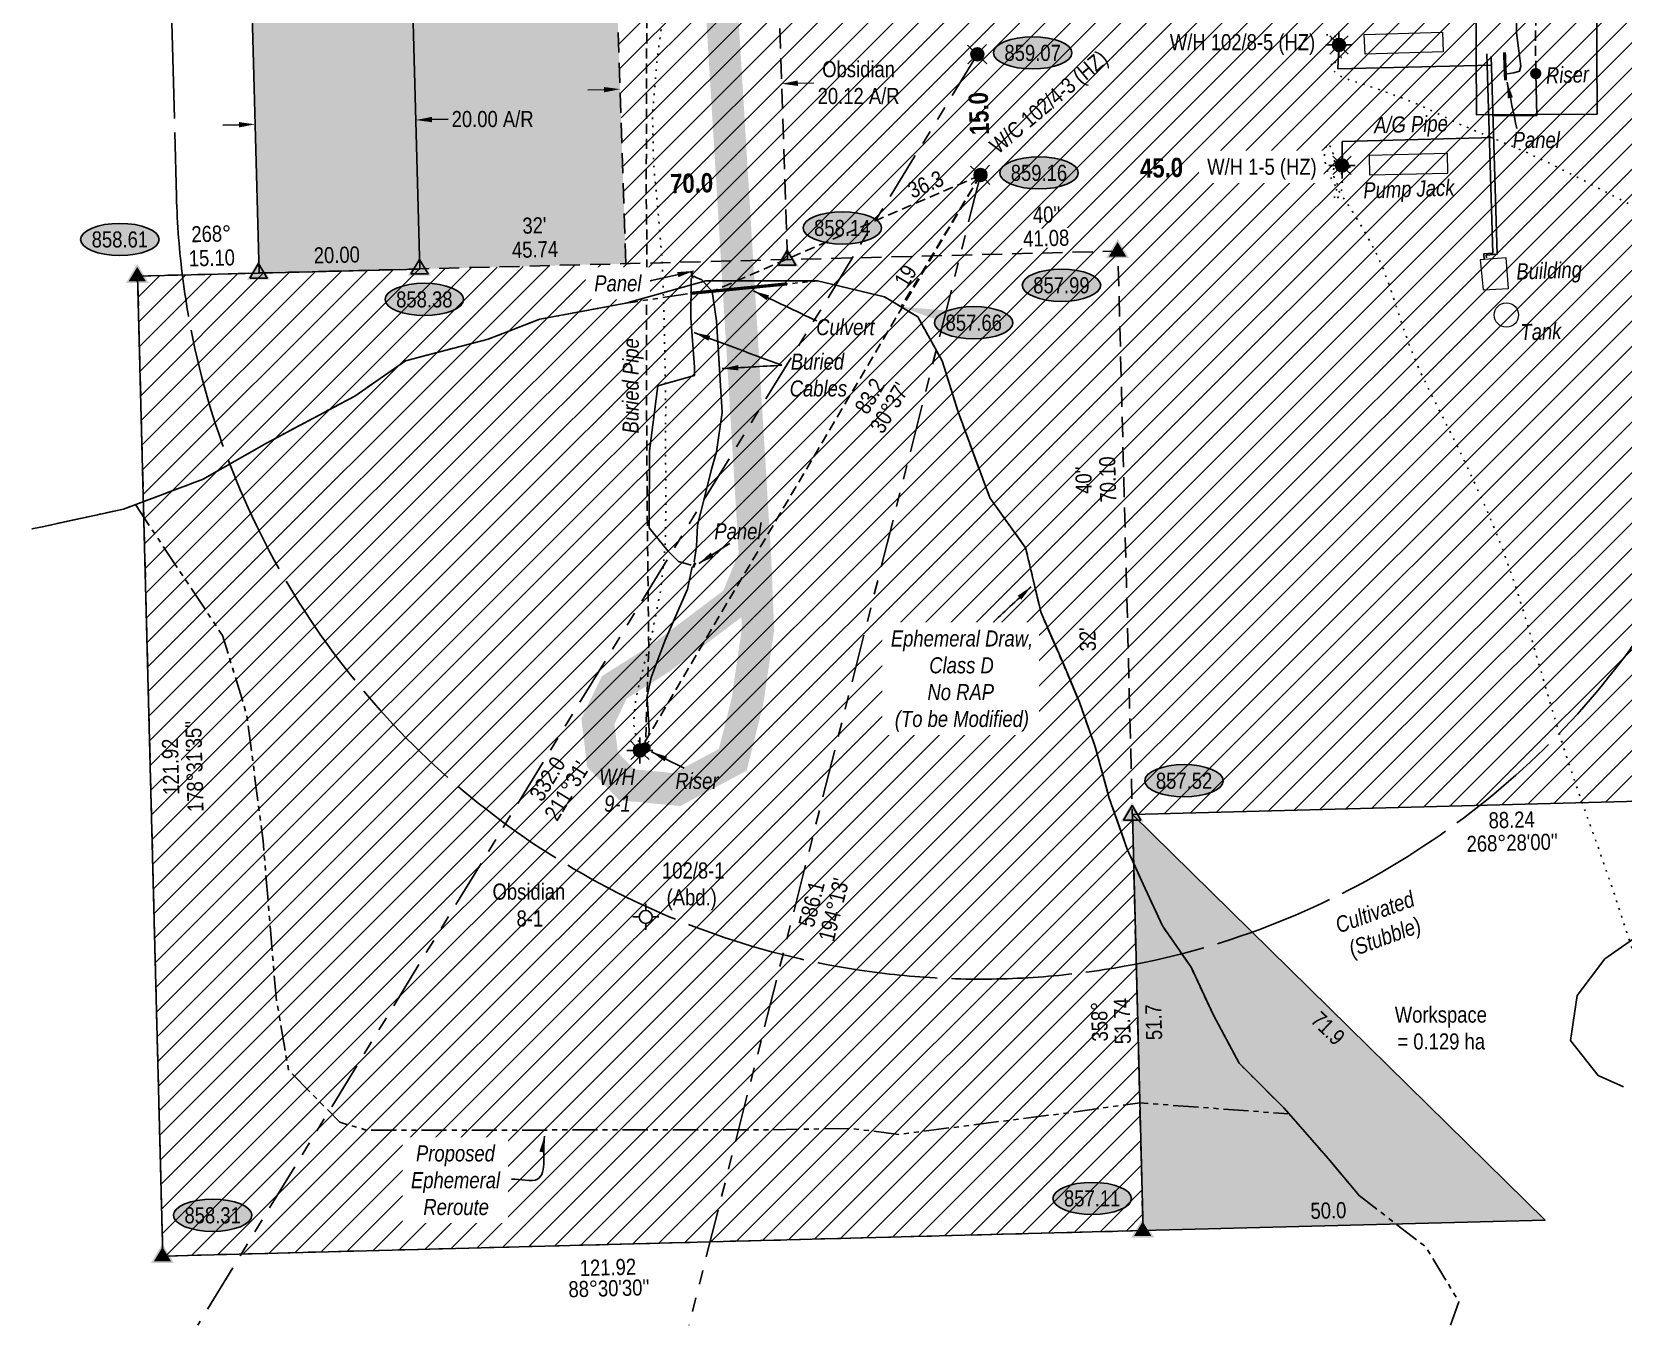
# Model space of a CAD drawing. Extents: x 626550 to 632078, y 5902939 to 5909485.
# Drawn here: x 628387 to 629376, y 5903193 to 5903997 of the extents above; entities that cross this region are included whole.
import ezdxf
from ezdxf.enums import TextEntityAlignment as Align

# ---------------------------------------------------------------- set-up
doc = ezdxf.new("R2010")
doc.units = 0
doc.header["$LTSCALE"] = 5
doc.header["$PDSIZE"] = 0.05
for name, pattern in [('foc-ACCESSROAD', [3.75, 2.5, -1.25]), ('foc-BUFFER', [16.75, 15, -1.75]), ('foc-DOT', [1, 0.2, -0.8]), ('foc-DRILLPATH', [14.75, 6, -1.75, 1.75, -1.75, 1.75, -1.75]), ('foc-TIELINE', [1.875, 1.25, -0.625]), ('foc-TOPO-ephemeral', [6.25, 3.125, -0.625, 0.625, -0.625, 0.625, -0.625]), ('UG_PIPE', [1.875, 1.25, -0.625])]:
    doc.linetypes.add(name, pattern=pattern)
doc.layers.get('Defpoints').update_dxf_attribs({"color": 9})
for name, color, linetype in [('ABADATA-DRILL', 8, 'foc-DOT'), ('AS-CABLE', 224, 'foc-CABLE'), ('AS-PIPE-UG', 44, 'UG_PIPE'), ('AS-ROADS', 254, 'Continuous'), ('AS-SYMBOL', 7, 'Continuous'), ('AS-TELEPHONE-T', 224, 'Continuous'), ('AUX-BUFFER', 7, 'foc-BUFFER'), ('C-AR', 13, 'foc-ACCESSROAD'), ('C-RW', 13, 'Continuous'), ('C-WS', 13, 'foc-ACCESSROAD'), ('C-WS-S', 13, 'Continuous'), ('F-WS-S', 190, 'Continuous'), ('L-BD', 7, 'Continuous'), ('L-MON', 1, 'Continuous'), ('L-TIE', 7, 'foc-TIELINE'), ('P-ELEVATION', 7, 'Continuous'), ('P-PDRILLPATH', 12, 'foc-DRILLPATH'), ('P-PROPOSED', 10, 'Continuous'), ('P-PROPOSED-EXISTING-H', 59, 'Continuous'), ('P-PROPOSED-H', 21, 'Continuous'), ('P-TEMP-H', 41, 'Continuous'), ('P-TEMP_WORKSPACE', 46, 'Continuous'), ('P-TXT', 4, 'Continuous'), ('T-DRAW', 143, 'foc-TOPO-ephemeral'), ('T-TIE', 201, 'foc-TIELINE'), ('WETLAND', 143, 'Continuous'), ('WETLAND-T', 146, 'Continuous')]:
    doc.layers.add(name, color=color, linetype=linetype)
for name, color, linetype, lineweight in [('AS-GENERAL', 48, 'Continuous', 18), ('C-AR-T', 13, 'Continuous', 9), ('C-WS-T', 13, 'Continuous', 9), ('F-WS-T', 190, 'Continuous', 9), ('P-TEMP-T', 46, 'Continuous', 18), ('T-TEXT', 48, 'Continuous', 18), ('T-TIE-T', 201, 'Continuous', 18)]:
    doc.layers.add(name, color=color, linetype=linetype, lineweight=lineweight)
doc.layers.add('AS-PIPE-AG', color=7, linetype='Continuous', true_color=0x7d00fa)
doc.layers.add('AS-PIPE-AG-T', color=7, linetype='Continuous', true_color=0x7d00fa)
doc.styles.add('80', font='ARIALN.TTF', dxfattribs={"height": 10})
doc.styles.add('80CG', font='ARIALN.TTF', dxfattribs={"height": 10})
doc.styles.add('80L', font='ARIALN.TTF', dxfattribs={"height": 10})
doc.styles.add('80LS', font='ARIALNI.TTF', dxfattribs={"height": 10})
doc.styles.add('BOLD', font='ARIALNB.TTF')
doc.styles.add('foc-LtypeFont', font='ARIALN.TTF', dxfattribs={"height": 7.35})
doc.linetypes.add('foc-CABLE', pattern='A,2,-1,["C",foc-LtypeFont,S=0.2,R=0,X=-0.625,Y=-0.75],-1.24,8', length=12.24)
doc.linetypes.add('foc-TOPO-flowdirection-NOLINE', pattern='A,0,[">",foc-LtypeFont,S=0.3,R=0,X=0,Y=-0.945],-20,[">",foc-LtypeFont,S=0.3,R=0,X=0,Y=-0.945],0', length=20)
doc.dimstyles.new('Compass 5 000', dxfattribs={"dimscale": 5, "dimtxt": 9, "dimasz": 2, "dimexe": 0.2, "dimexo": 0.0625, "dimgap": 0.5, "dimtad": 0, "dimtih": 1, "dimtoh": 1, "dimzin": 0, "dimdsep": 46, "dimtxsty": '80CG', "dimcen": 0.1, "dimse1": 1, "dimse2": 1, "dimclrd": 256, "dimclrt": 256, "dimaunit": 1, "dimadec": 4, "dimazin": 0, "dimtfac": 0.06, "dimtofl": 0, "dimtmove": 0, "dimatfit": 1, "dimfxl": 0.2, "dimtolj": 1, "dimtzin": 0, "dimlwd": -1, "dimarcsym": 0})

# ---------------------------------------------------------------- blocks, each defined once
blk = doc.blocks.new('*D550')
at = {"layer": 'C-AR-T', "transparency": 16777216}
for p, q in [((628863.07, 5903964.88), (628873.06, 5903965.21)), ((628742.57, 5903960.88), (628732.57, 5903960.55))]:
    blk.add_line(p, q, dxfattribs=at)
for points in [[(628742.51, 5903962.54), (628742.62, 5903959.21), (628752.56, 5903961.21)], [(628863.01, 5903966.54), (628863.12, 5903963.21), (628853.07, 5903964.54)]]:
    blk.add_solid(points, dxfattribs=at)
at = {"layer": 'Defpoints', "color": 0, "transparency": 16777216}
for p in [(628842.28, 5904289.8), (628741.77, 5904286.46), (628752.56, 5903961.21)]:
    blk.add_point(p, dxfattribs=at)
at = {"layer": 'C-AR-T', "transparency": 16777216, "insert": (628900.8, 5903965.21), "char_height": 10, "attachment_point": 5, "style": '80CG'}
blk.add_mtext('\\A1;Obsidian\\P20.12 A/R', dxfattribs=at)
blk = doc.blocks.new('*D552')
at = {"layer": 'Defpoints', "color": 0, "transparency": 16777216}
for p in [(628517.6, 5904241.57), (628617.53, 5904244.25), (628525.71, 5903939.34)]:
    blk.add_point(p, dxfattribs=at)
at = {"layer": 'P-TXT', "transparency": 16777216}
for p, q in [((628635.64, 5903942.29), (628645.64, 5903942.56)), ((628515.72, 5903939.07), (628505.72, 5903938.8))]:
    blk.add_line(p, q, dxfattribs=at)
for points in [[(628635.6, 5903943.96), (628635.69, 5903940.62), (628625.64, 5903942.02)], [(628515.67, 5903940.74), (628515.76, 5903937.4), (628525.71, 5903939.34)]]:
    blk.add_solid(points, dxfattribs=at)
at = {"layer": 'P-TXT', "transparency": 16777216, "insert": (628673.37, 5903942.56), "char_height": 10, "attachment_point": 5, "style": '80CG'}
blk.add_mtext('\\A1;20.00 A/R', dxfattribs=at)
blk = doc.blocks.new('RISER')
h = blk.add_hatch(color=255)
h.dxf.hatch_style = 1
edge = h.paths.add_edge_path()
edge.add_arc((0, 0), 0.7, 0, 360)
blk.add_hatch(color=48).paths.add_polyline_path([(0.58, -0.15), (-0.58, -0.15, 0.774597)])
at = {"color": 48}
blk.add_line((-0.58, -0.15), (0.58, -0.15), dxfattribs=at)
blk.add_circle((0, 0), 0.6, dxfattribs=at)
blk = doc.blocks.new('we')
at = {"layer": 'P-ELEVATION'}
h = blk.add_hatch(color=111, dxfattribs=at)
h.dxf.hatch_style = 1
edge = h.paths.add_edge_path()
edge.add_ellipse((0, 0), major_axis=(-24.38, 0), ratio=0.410256, start_angle=0, end_angle=360)
at = {"layer": 'P-ELEVATION', "color": 7, "flags": 128}
blk.add_lwpolyline([(0, 0, 12.5, 0, 0), (-12.42, -6.43, 0, 0, 0)], format="xyseb", dxfattribs=at)
at = {"layer": 'P-ELEVATION', "color": 7}
blk.add_ellipse((0, 0), major_axis=(-24.38, 0), ratio=0.410256, dxfattribs=at)
at = {"layer": 'P-ELEVATION', "style": '80'}
blk.add_attdef('ELEVATION', text='', height=10, dxfattribs=at).set_placement((0, 0), align=Align.MIDDLE_CENTER)
blk = doc.blocks.new('*U547')
at = {"layer": 'P-ELEVATION'}
h = blk.add_hatch(color=111, dxfattribs=at)
h.dxf.hatch_style = 1
edge = h.paths.add_edge_path()
edge.add_ellipse((0, 0), major_axis=(-24.38, 0), ratio=0.410256, start_angle=0, end_angle=360)
at = {"layer": 'P-ELEVATION', "color": 7, "flags": 128}
blk.add_lwpolyline([(0, 0, 12.5, 0, 0), (-45.16, 9.88, 0, 0, 0)], format="xyseb", dxfattribs=at)
at = {"layer": 'P-ELEVATION', "color": 7}
blk.add_ellipse((0, 0), major_axis=(-24.38, 0), ratio=0.410256, dxfattribs=at)
at = {"layer": 'P-ELEVATION', "style": '80'}
blk.add_attdef('ELEVATION', text='', height=10, dxfattribs=at).set_placement((0, 0), align=Align.MIDDLE_CENTER)
blk = doc.blocks.new('GABD')
for p, q in [((-0.81, 0), (-1.62, 0)), ((0, 0.81), (0, 1.62)), ((1.62, 0), (0.81, 0)), ((0, -0.81), (0, -1.62))]:
    blk.add_line(p, q)
blk.add_circle((0, 0), 0.8)
blk = doc.blocks.new('GAS')
h = blk.add_hatch(color=255)
h.dxf.hatch_style = 1
edge = h.paths.add_edge_path()
edge.add_arc((0, 0), 0.9, 0, 360)
for p, q in [((-0.81, 0), (-1.62, 0)), ((-0.57, 0.57), (-1.14, 1.14)), ((0, 0.81), (0, 1.62)), ((0.57, 0.57), (1.14, 1.14)), ((1.62, 0), (0.81, 0)), ((-0.57, -0.57), (-1.14, -1.14)), ((0, -0.81), (0, -1.62)), ((1.14, -1.14), (0.57, -0.57))]:
    blk.add_line(p, q)
blk.add_circle((0, 0), 0.8)
blk = doc.blocks.new('STRIA')
blk.add_hatch(color=255).paths.add_polyline_path([(-0.04, 1.52), (-1.47, -0.87), (1.39, -0.87)])
blk = doc.blocks.new('STRIAA')
blk.add_blockref('STRIA', (0, 0))
blk = doc.blocks.new('STRIB')
at = {"color": 1}
blk.add_solid([(-1.12, -0.67), (-0.04, 1.13), (1.04, -0.67)], dxfattribs=at)
blk = doc.blocks.new('STRIBB')
blk.add_blockref('STRIB', (0, 0))
blk = doc.blocks.new('STRICC')
for name in ['STRIAA', 'STRIBB']:
    blk.add_blockref(name, (0, 0))
blk = doc.blocks.new('fdspike')
blk.add_blockref('STRICC', (0, 0))
blk = doc.blocks.new('TRIA')
blk.add_hatch(color=255).paths.add_polyline_path([(-0.04, 1.52), (-1.47, -0.87), (1.39, -0.87)])
blk = doc.blocks.new('TRIAA')
blk.add_blockref('TRIA', (0, 0))
blk = doc.blocks.new('TRIB')
at = {"color": 1}
blk.add_lwpolyline([(-1.12, -0.67), (-0.04, 1.13), (1.04, -0.67)], close=True, dxfattribs=at)
blk = doc.blocks.new('TRIBB')
blk.add_blockref('TRIB', (0, 0))
blk = doc.blocks.new('TRICC')
for name in ['TRIAA', 'TRIBB']:
    blk.add_blockref(name, (0, 0))
blk = doc.blocks.new('plspike')
blk.add_blockref('TRICC', (0, 0))
blk = doc.blocks.new('WC')
at = {"layer": 'L-MON'}
h = blk.add_hatch(color=255, dxfattribs=at)
h.dxf.hatch_style = 1
edge = h.paths.add_edge_path()
edge.add_arc((0, 0), 0.9, 0, 360)
at = {"layer": 'L-MON', "color": 240, "flags": 128}
for points in [[(-0.62, 0.5), (-1.23, 1.12)], [(0.52, 0.61), (1.13, 1.21)], [(-1.18, -1.18), (-0.56, -0.57)], [(1.16, -1.18), (0.56, -0.57)]]:
    blk.add_lwpolyline(points, dxfattribs=at)
at = {"layer": 'L-MON', "color": 240}
for radius in [0.8, 0.373]:
    blk.add_circle((0, 0), radius, dxfattribs=at)

msp = doc.modelspace()

# ---------------------------------------------------------------- hatches: boundary and pattern name
at = {"layer": 'P-PROPOSED-EXISTING-H'}
h = msp.add_hatch(dxfattribs=at)
h.set_pattern_fill('ANSI31', color=256, scale=3.5, style=0)
h.set_pattern_definition([(45, (293.086, -1858.559), (-7.857724106, 7.857724106), [])])
h.paths.add_polyline_path([(628756.16, 5903852.73), (628736.3, 5904451.314), (629486.41, 5904471.376), (629511.9, 5903522.031), (629070.98, 5903510.231), (629077.575, 5903251.701), (628468.415, 5903235.836), (628452.745, 5903845.021), (628628.133, 5903849.363)])
at = {"layer": 'P-PROPOSED-H'}
h = msp.add_hatch(color=256, dxfattribs=at)
h.dxf.hatch_style = 1
h.paths.add_polyline_path([(628628.133, 5903849.363), (628612.06, 5904447.955), (628512.128, 5904445.278), (628528.197, 5903846.797)])
h = msp.add_hatch(color=256, dxfattribs=at)
h.dxf.hatch_style = 1
h.paths.add_polyline_path([(628756.16, 5903852.73), (628736.3, 5904451.314), (628612.06, 5904447.955), (628628.133, 5903849.363)])
at = {"layer": 'P-TEMP-H'}
h = msp.add_hatch(color=256, dxfattribs=at)
h.dxf.hatch_style = 1
h.paths.add_polyline_path([(629070.98, 5903510.231), (629077.575, 5903251.701), (629327.411, 5903258.208)])

# ---------------------------------------------------------------- linework, layer by layer
at = {"layer": 'ABADATA-DRILL', "flags": 128}
for points in [[(628764.517, 5903555.65), (628764.517, 5903555.65), (628764.264, 5903555.743), (628762.48, 5903558.795), (628760.949, 5903567.106), (628762.288, 5903582.048), (628767.041, 5903601.937), (628773.094, 5903625.463), (628777.946, 5903650.857), (628780.658, 5903677.641), (628781.116, 5903706.365), (628780.807, 5903735.718), (628780.938, 5903765.383), (628780.415, 5903795.23), (628779.735, 5903825.322), (628778.717, 5903854.956), (628776.323, 5903883.7), (628773.355, 5903915.131), (628772.704, 5903945.974), (628775.372, 5903978.01), (628779.846, 5904011.647), (628785.074, 5904046.954), (628788.188, 5904080.903), (628788.246, 5904120.52), (628787.447, 5904158.512), (628786.781, 5904198.959), (628786.035, 5904240.504), (628785.236, 5904280.347), (628783.11, 5904322.955), (628779.282, 5904367.416), (628774.612, 5904411.604), (628770.251, 5904457.251), (628766.072, 5904503.554), (628760.625, 5904550.521), (628755.884, 5904597.258), (628751.746, 5904642.061), (628746.319, 5904691.93), (628742.058, 5904737.58), (628740.87, 5904751.555)], [(629204.231, 5903988.121), (629203.827, 5903988.261), (629202.111, 5903988.813), (629199.127, 5903989.981), (629195.83, 5903991.641), (629192.117, 5903993.889), (629191.384, 5903995.069), (629195.604, 5903994.386), (629198.185, 5903993.306), (629198.102, 5903992.704), (629197.981, 5903991.651), (629197.538, 5903989.587), (629197.503, 5903987.236), (629198.349, 5903983.758), (629199.911, 5903981.55), (629200.832, 5903980.775), (629197.157, 5903978.022), (629193.851, 5903976.381), (629194.378, 5903977.196), (629195.009, 5903976.112), (629195.514, 5903974.125), (629195.572, 5903973.827), (629195.629, 5903973.579), (629195.844, 5903973.035), (629196.932, 5903971.664), (629199.234, 5903969.827), (629202.885, 5903968.027), (629207.984, 5903966.317), (629214.442, 5903964.294), (629221.916, 5903961.749), (629230.402, 5903958.733), (629239.651, 5903955.286), (629249.414, 5903951.304), (629259.6, 5903946.534), (629270.754, 5903941.09), (629283.871, 5903935.25), (629298.743, 5903929.208), (629315.039, 5903922.305), (629331.967, 5903914.319), (629349.164, 5903905.591), (629366.621, 5903896.519), (629384.279, 5903887.403), (629402.533, 5903878.453), (629422.131, 5903869.74), (629442.626, 5903861.153), (629463.578, 5903852.328), (629484.832, 5903843.411), (629507.248, 5903834.076), (629531.22, 5903824.535), (629557.557, 5903814.508), (629585.204, 5903804.117), (629613.882, 5903792.654), (629642.995, 5903779.903), (629673.304, 5903765.484), (629704.396, 5903749.936), (629736.304, 5903733.76), (629768.83, 5903716.952), (629801.525, 5903699.498), (629834.685, 5903681.456), (629868.294, 5903663.476), (629903.661, 5903645.246), (629940.07, 5903627.294), (629976.626, 5903609.496), (630004.73, 5903595.697)], [(629206.304, 5903913.042), (629205.918, 5903912.532), (629204.27, 5903912.436), (629201.64, 5903913.463), (629200.681, 5903911.987), (629201.105, 5903907.497), (629201.479, 5903903.005), (629201.146, 5903898.744), (629199.399, 5903894.995), (629198.688, 5903893.575), (629198.598, 5903893.222), (629196.78, 5903892.022), (629196.27, 5903896.009), (629198.135, 5903899.111), (629199.674, 5903901.355), (629196.971, 5903903.231), (629195.725, 5903908.499), (629196.671, 5903917.728), (629194.667, 5903925.076), (629191.652, 5903927.393), (629190.335, 5903920.755), (629190.436, 5903918.906), (629190.637, 5903917.061), (629190.952, 5903914.719), (629191.841, 5903911.493), (629193.549, 5903907.588), (629195.713, 5903903.496), (629198.385, 5903899.118), (629202.142, 5903893.47), (629206.838, 5903886.447), (629212.175, 5903877.941), (629217.431, 5903868.732), (629222.394, 5903859.266), (629226.812, 5903849.634), (629230.599, 5903839.285), (629234.31, 5903828.083), (629238.357, 5903815.54), (629243.032, 5903802.014), (629248.932, 5903787.621), (629256.046, 5903772.712), (629264.035, 5903756.926), (629272.767, 5903739.56), (629281.902, 5903720.306), (629291.283, 5903699.406), (629300.352, 5903677.098), (629308.599, 5903653.767), (629316.173, 5903629.467), (629323.639, 5903603.613), (629331.269, 5903577.263), (629339.523, 5903550.081), (629349.062, 5903521.634), (629359.793, 5903491.668), (629370.551, 5903460.704), (629380.831, 5903428.975), (629390.886, 5903396.34), (629401.475, 5903362.47), (629412.976, 5903328.174), (629426.266, 5903292.477), (629441.072, 5903256.222), (629449.78, 5903235.585)]]:
    msp.add_lwpolyline(points, dxfattribs=at)
at = {"layer": 'AS-CABLE', "flags": 128}
for points in [[(629252.665, 5904431.121), (629258.99, 5904416.776), (629263.965, 5904402.976), (629277.46, 5904397.626), (629292.68, 5904382.801), (629303.565, 5904335.971), (629309.775, 5904241.346), (629311.115, 5904158.386), (629309.065, 5904055.651), (629309.755, 5903996.231), (629312.26, 5903975.511), (629311.51, 5903972.336), (629307.965, 5903971.326), (629302.717, 5903970.584)], [(628796.69, 5903665.381), (628788.94, 5903667.581), (628782.225, 5903674.191), (628770.725, 5903688.556), (628770.775, 5903736.331), (628776.1, 5903776.696), (628798.845, 5903783.216), (628798.735, 5903788.356), (628796.605, 5903818.856), (628796.825, 5903843.556)], [(628798.695, 5903667.471), (628800.125, 5903676.941), (628800.66, 5903689.971), (628809.19, 5903724.096), (628812.53, 5903735.851), (628815.93, 5903760.146), (628812.435, 5903817.276), (628809.75, 5903835.476), (628803.33, 5903842.576), (628799.905, 5903844.141), (628798.335, 5903844.981)], [(628770.395, 5903560.181), (628770.665, 5903562.276), (628769.555, 5903579.571), (628769.115, 5903582.886), (628771.915, 5903595.466), (628780.55, 5903618.791), (628794.42, 5903650.376), (628797.475, 5903664.351)]]:
    msp.add_lwpolyline(points, dxfattribs=at)
for points, const_width in [([(629302.87, 5903966.671), (629302.19, 5903984.046)], 1.999), ([(628797.705, 5903843.601), (628796.985, 5903847.566)], 1.5), ([(628797.965, 5903663.831), (628799.31, 5903666.921)], 1.5)]:
    msp.add_lwpolyline(points, dxfattribs=dict(at, const_width=const_width))
at = {"layer": 'AS-GENERAL', "flags": 128}
for points in [[(629215.075, 5903995.106), (629263.77, 5903996.691), (629264.185, 5903984.411), (629215.55, 5903983.006)], [(629287.075, 5903855.026), (629288.965, 5903836.561), (629304.75, 5903837.321), (629303.3, 5903856.416)]]:
    msp.add_lwpolyline(points, close=True, dxfattribs=at)
msp.add_lwpolyline([(629266.96, 5903908.946), (629266.685, 5903921.216), (629218.06, 5903919.906), (629218.225, 5903907.871), (629266.96, 5903908.946)], dxfattribs=at)
at = {"layer": 'AS-GENERAL', "const_width": 2, "flags": 128}
msp.add_lwpolyline([(628796.175, 5903834.246), (628856.24, 5903840.136)], dxfattribs=at)
at = {"layer": 'AS-GENERAL'}
msp.add_circle((629303.376, 5903820.839), 7.571, dxfattribs=at)
at = {"layer": 'AS-PIPE-AG', "flags": 128}
for points in [[(629198.675, 5903973.831), (629199.33, 5903988.361)], [(629289.535, 5903855.381), (629289.392, 5903858.88), (629294.92, 5903859.236), (629291.255, 5903983.106)], [(629291.015, 5903856.381), (629290.81, 5903857.926), (629297.635, 5903858.526), (629293.905, 5903981.476)], [(629198.675, 5903973.831), (629294.41, 5903976.041)], [(629295.018, 5903944.787), (629322.304, 5903944.916), (629321.665, 5903970.776)], [(629201.26, 5903928.706), (629295.805, 5903931.151)], [(629201.26, 5903928.706), (629201.62, 5903913.746)]]:
    msp.add_lwpolyline(points, dxfattribs=at)
at = {"layer": 'AS-PIPE-UG', "flags": 128}
for points in [[(628973.361, 5904649.93), (628982.175, 5904432.466), (628985.46, 5904410.031), (628991.94, 5904402.416), (628999.245, 5904402.021), (629076.165, 5904403.841), (629184.625, 5904411.906), (629216.495, 5904412.351), (629243.07, 5904412.946), (629250.835, 5904411.226), (629261.92, 5904410.036), (629268.24, 5904408.016), (629286.905, 5904399.111), (629299.225, 5904384.586), (629303.965, 5904371.971), (629308.705, 5904349.896), (629320.865, 5904227.586), (629321.32, 5904167.646), (629320.805, 5904124.521), (629322.065, 5904078.446), (629321.985, 5904024.116), (629321.425, 5903989.596), (629321.68, 5903971.046)], [(628560.765, 5904460.116), (628626.21, 5904462.101), (628701.51, 5904461.671), (628723.93, 5904461.751), (628733.095, 5904460.951), (628737.91, 5904460.991), (628742.63, 5904459.266), (628744.9, 5904454.076), (628745.875, 5904444.636), (628749.19, 5904407.766), (628752.445, 5904360.301), (628757.015, 5904296.021), (628761.91, 5904176.331), (628769.19, 5904062.611), (628769.03, 5903930.396), (628768.69, 5903903.141), (628769.205, 5903868.476), (628768.9, 5903782.016), (628769.61, 5903680.556), (628770.405, 5903613.296), (628768.305, 5903552.721)]]:
    msp.add_lwpolyline(points, dxfattribs=at)
at = {"layer": 'AS-ROADS', "const_width": 20, "flags": 128}
msp.add_lwpolyline([(628785.797, 5904506.272), (628836.41, 5903671.191), (628824.955, 5903643.181), (628777.285, 5903607.206), (628748.985, 5903589.346), (628738.785, 5903568.211), (628741.69, 5903544.431), (628756.67, 5903528.791), (628787.97, 5903525.836), (628822.63, 5903544.306), (628831.765, 5903580.981), (628838.29, 5903625.366), (628836.41, 5903671.191)], dxfattribs=at)
at = {"layer": 'C-AR'}
for p, q in [((628756.16, 5903852.73), (628736.3, 5904451.314)), ((628856.7, 5903855.231), (628836.835, 5904453.976))]:
    msp.add_line(p, q, dxfattribs=at)
at = {"layer": 'C-RW', "flags": 128}
msp.add_lwpolyline([(628936.133, 5904649.56), (628944.095, 5904362.461), (629282.49, 5904372.764), (629284.8, 5903945.306), (629359.775, 5903945.711), (629357.05, 5904450.045), (629016.959, 5904439.69), (629011.117, 5904650.306)], dxfattribs=at)
at = {"layer": 'C-WS', "flags": 128}
msp.add_lwpolyline([(628452.745, 5903845.021), (629061.975, 5903860.501), (629077.575, 5903251.701), (628468.415, 5903235.836)], close=True, dxfattribs=at)
at = {"layer": 'P-PROPOSED', "flags": 128}
msp.add_lwpolyline([(628628.133, 5903849.363), (628612.06, 5904447.955), (628512.128, 5904445.278), (628528.197, 5903846.797)], close=True, dxfattribs=at)
at = {"layer": 'P-TEMP_WORKSPACE'}
msp.add_lwpolyline([(629070.98, 5903510.231), (629077.575, 5903251.701), (629327.411, 5903258.208)], close=True, dxfattribs=at)
at = {"layer": 'T-TIE'}
msp.add_line((628976.575, 5903907.831), (628809.75, 5903835.476), dxfattribs=at)
at = {"layer": 'T-TIE', "flags": 128}
msp.add_lwpolyline([(628976.575, 5903907.831), (628927.208, 5903825.902)], dxfattribs=at)
at = {"layer": 'WETLAND'}
msp.add_lwpolyline([(629376.157, 5903341.099), (629360.399, 5903348.084), (629343.12, 5903369.87), (629347.352, 5903397.815), (629364.512, 5903420.551), (629387.962, 5903436.968)], dxfattribs=at)

# ---------------------------------------------------------------- block references
at = {"layer": 'AS-SYMBOL'}
for p, xscale, yscale, zscale in [((629321.64, 5903970.881), 4.998428750000003, 4.998428750000003, 4.998428750000003), ((628768.08, 5903551.761), 5.00000000000002, 5.00000000000002, 5.00000000000002)]:
    msp.add_blockref('RISER', p, dxfattribs=dict(at, xscale=xscale, yscale=yscale, zscale=zscale))
at = {"layer": 'C-WS-S', "color": 2, "xscale": 4.998401599999999, "yscale": 4.998401599999999, "zscale": 4.998401599999999}
msp.add_blockref('GAS', (629199.311, 5903988.711), dxfattribs=at)
at = {"layer": 'C-WS-S', "xscale": 4.998401599999999, "yscale": 4.998401599999999, "zscale": 4.998401599999999}
msp.add_blockref('GAS', (628764.875, 5903550.151), dxfattribs=at)
at = {"layer": 'F-WS-S', "color": 6, "xscale": 5.00000000000002, "yscale": 5.00000000000002, "zscale": 5.00000000000002}
msp.add_blockref('GABD', (628768.524, 5903446.674), dxfattribs=at)
at = {"layer": 'L-MON'}
for name, p, xscale, yscale, zscale in [('WC', (628974.615, 5903982.866), 4.998401599999999, 4.998401599999999, 4.998401599999999), ('WC', (628976.575, 5903907.831), 4.998401599999999, 4.998401599999999, 4.998401599999999), ('plspike', (628856.7, 5903855.231), 5.00000000000002, 5.00000000000002, 5.00000000000002), ('fdspike', (629061.975, 5903860.501), 5.00000000000002, 5.00000000000002, 5.00000000000002), ('fdspike', (628452.745, 5903845.021), 5.00000000000002, 5.00000000000002, 5.00000000000002), ('plspike', (628528.105, 5903847.116), 4.998401599999999, 4.998401599999999, 4.998401599999999), ('plspike', (628628.095, 5903849.691), 4.998401599999999, 4.998401599999999, 4.998401599999999), ('plspike', (629070.98, 5903510.231), 5.00000000000002, 5.00000000000002, 5.00000000000002), ('fdspike', (629077.575, 5903251.701), 5.00000000000002, 5.00000000000002, 5.00000000000002), ('fdspike', (628468.415, 5903235.836), 5.00000000000002, 5.00000000000002, 5.00000000000002)]:
    msp.add_blockref(name, p, dxfattribs=dict(at, xscale=xscale, yscale=yscale, zscale=zscale))
at = {"layer": 'P-ELEVATION'}
for name, p, values in [('we', (629008.961, 5903983.75), {'ELEVATION': '859.07'}), ('we', (629012.879, 5903909.172), {'ELEVATION': '859.16'}), ('we', (628890.678, 5903874.944), {'ELEVATION': '858.14'}), ('we', (628441.723, 5903867.778), {'ELEVATION': '858.61'}), ('we', (629026.867, 5903839.284), {'ELEVATION': '857.99'}), ('we', (628630.923, 5903830.5), {'ELEVATION': '858.38'}), ('*U547', (628972.365, 5903816.026), {'ELEVATION': '857.66'}), ('we', (629103.057, 5903531.304), {'ELEVATION': '857.52'}), ('we', (629045.982, 5903271.672), {'ELEVATION': '857.11'}), ('we', (628499.381, 5903261.195), {'ELEVATION': '858.31'})]:
    msp.add_blockref(name, p, dxfattribs=at).add_auto_attribs(values)

# ---------------------------------------------------------------- texts
at = {"layer": 'AS-CABLE', "char_height": 9.9968, "attachment_point": 1, "style": '80L'}
for s, width, insert in [('\\pi0.26901;{\\fArial Narrow|b0|i1|c0|p34;Buried \\P\\pi-0.44018;Cables}', 33.69931, (628858.429, 5903796.827)), ('\\pi0.33093;{\\fArial Narrow|b0|i1|c0|p34;Panel}', 29.88172, (628810.833, 5903691.406))]:
    msp.add_mtext_dynamic_manual_height_columns(s, width=width, gutter_width=50, heights=[0], dxfattribs=dict(at, insert=insert))
at = {"layer": 'AS-GENERAL', "char_height": 9.9968, "attachment_point": 1, "style": '80L'}
for s, insert in [('\\pi-0.98912;{\\fArial Narrow|b0|i1|c0|p34;Culvert}', (628875.462, 5903818.282)), ('\\pi3.2694;{\\fArial Narrow|b0|i1|c0|p34;Riser}', (628783.732, 5903536.208))]:
    msp.add_mtext_dynamic_manual_height_columns(s, width=33.69931, gutter_width=50, heights=[0], dxfattribs=dict(at, insert=insert))
at = {"layer": 'AS-GENERAL', "insert": (628754.068, 5903746.897), "char_height": 9.9968, "attachment_point": 1, "rotation": 89.797882, "style": '80L'}
msp.add_mtext_dynamic_manual_height_columns('\\pi0.30832;{\\fArial Narrow|b0|i1|c0|p34;Buried Pipe}', width=59.03588, gutter_width=50, heights=[0], dxfattribs=at)
at = {"layer": 'AS-PIPE-AG-T', "insert": (629221.028, 5903943.808), "char_height": 9.99686, "attachment_point": 1, "rotation": 1.481379, "style": '80L'}
msp.add_mtext_dynamic_manual_height_columns('{\\fArial Narrow|b0|i1|c0|p34;A/G Pipe}', width=45.66617, gutter_width=50, heights=[0], dxfattribs=at)
at = {"layer": 'AS-TELEPHONE-T', "insert": (629307.308, 5903934.642), "char_height": 9.99686, "attachment_point": 1, "style": '80L'}
msp.add_mtext_dynamic_manual_height_columns('{\\fArial Narrow|b0|i1|c0|p34;Panel}', width=15.8435, gutter_width=50, heights=[0], dxfattribs=at)
at = {"layer": 'C-WS-T', "insert": (629094.111, 5903995.4), "char_height": 9.99458, "width": 89.73758, "attachment_point": 1, "style": '80L'}
msp.add_mtext('\\pi0.12838;W/H 102/8-5 (HZ)', dxfattribs=at)
at = {"layer": 'C-WS-T', "char_height": 10, "attachment_point": 1, "style": '80L'}
for s, width, insert in [('\\pi0.97116;{\\fArial Narrow|b0|i1|c0|p34;W/H\\P\\pi4.109;9-1}', 23.14287, (628738.558, 5903538.753)), ('\\pi9.4877;Obsidian\\P\\pi24.416;8-1', 62.80905, (628663.816, 5903467.376))]:
    msp.add_mtext_dynamic_manual_height_columns(s, width=width, gutter_width=50, heights=[0], dxfattribs=dict(at, insert=insert))
at = {"layer": 'F-WS-T', "insert": (628774.019, 5903480.517), "char_height": 10, "attachment_point": 1, "style": '80L'}
msp.add_mtext_dynamic_manual_height_columns('\\pi4.6342;102/8-1\\P\\pi7.4821;(Abd.)', width=44.77325, gutter_width=50, heights=[0], dxfattribs=at)
at = {"layer": 'L-BD', "color": 6, "style": '80L'}
for s, rotation, p in [("40''", 1.440445, (629017.678, 5903883.18)), ('268°', 1.4706, (628498.491, 5903871.309)), ("32'", 1.4706, (628699.33, 5903876.498)), ('20.00', 1.4706, (628576.536, 5903858.166)), ('45.74', 1.4706, (628699.715, 5903861.508)), ('15.10', 1.4706, (628498.876, 5903856.319))]:
    msp.add_text(s, height=9.9968, rotation=rotation, dxfattribs=at).set_placement(p, align=Align.MIDDLE)
at = {"layer": 'L-BD', "color": 1, "style": '80L'}
for s, p in [('83.2', (628907.758, 5903770.435)), ("30°37'", (628920.017, 5903763.179))]:
    msp.add_text(s, height=9.9968, rotation=59.38, dxfattribs=at).set_placement(p, align=Align.MIDDLE)
at = {"layer": 'L-BD', "color": 3, "style": '80L'}
for s, rotation, p in [("40''", 91.4727, (629040.619, 5903718.188)), ('70.10', 91.4727, (629055.61, 5903718.574)), ("32'", 91.4727, (629043.121, 5903619.217)), ('332.0', 58.4782, (628707.394, 5903532.506)), ("211°31'", 58.4782, (628719.537, 5903525.058)), ('586.1', 75.7799, (628871.54, 5903454.685)), ("194°13'", 75.7799, (628885.349, 5903451.186)), ('358°', 91.4613, (629050.477, 5903381.548)), ('51.74', 91.4613, (629064.718, 5903381.911))]:
    msp.add_text(s, height=9.9968, rotation=rotation, dxfattribs=at).set_placement(p, align=Align.MIDDLE)
at = {"layer": 'L-BD', "style": '80L'}
for s, height, rotation, p in [("178°31'35''", 9.9968, 91.473476, (628488.04, 5903540.207)), ('88.24', 9.9968, 1.533, (629306.632, 5903507.038)), ("268°28'00''", 9.9968, 1.533, (629307.013, 5903492.798)), ("88°30'30''", 9.9936, 1.4919, (628745.668, 5903215.834))]:
    msp.add_text(s, height=height, rotation=rotation, dxfattribs=at).set_placement(p, align=Align.MIDDLE)
at = {"layer": 'L-BD', "color": 3, "char_height": 11.9816, "width": 21.13176, "attachment_point": 1, "style": 'BOLD'}
for s, insert, rotation in [('15.0', (628970.002, 5903932.422), 91.986111), ('45.0', (629075.523, 5903917.929), 1.538027), ('70.0', (628783.52, 5903908.429), 1.538027)]:
    msp.add_mtext(s, dxfattribs=dict(at, insert=insert, rotation=rotation))
at = {"layer": 'P-TEMP-T', "style": '80L'}
for s, rotation, p in [('51.7', 91.4613, (629084.271, 5903381.221)), ('71.9', 315.4966, (629192.539, 5903377.446)), ('50.0', 1.4919, (629192.77, 5903264.201))]:
    msp.add_text(s, height=9.9968, rotation=rotation, dxfattribs=at).set_placement(p, align=Align.MIDDLE)
at = {"layer": 'P-TXT', "style": '80L'}
msp.add_text('W/C 102/4-3 (HZ)', height=9.99458, rotation=40, dxfattribs=at).set_placement((628987.492, 5903920.401))
at = {"layer": 'T-TEXT', "char_height": 9.99686, "attachment_point": 1, "rotation": 1.886458, "style": '80L'}
for s, width, insert in [('{\\fArial Narrow|b0|i1|c0|p34;Riser}', 32.27011, (629327.816, 5903974.639)), ('{\\fArial Narrow|b0|i1|c0|p34;Pump Jack}', 57.30555, (629214.295, 5903903.199)), ('{\\fArial Narrow|b0|i1|c0|p34;Building}', 30.78964, (629309.392, 5903852.784)), ('{\\fArial Narrow|b0|i1|c0|p34;Tank}', 7.76419, (629311.907, 5903815.093))]:
    msp.add_mtext_dynamic_manual_height_columns(s, width=width, gutter_width=50, heights=[0], dxfattribs=dict(at, insert=insert))
at = {"layer": 'T-TIE-T', "style": '80L'}
for s, rotation, p in [('36.3', 23.447244, (628942.464, 5903902.056)), ('19', 58.928342, (628929.956, 5903845.122))]:
    msp.add_text(s, height=9.9968, rotation=rotation, dxfattribs=at).set_placement(p, align=Align.MIDDLE)

# ---------------------------------------------------------------- dimensions: what is measured, and where the dimension line sits
at = {"layer": 'C-AR-T', "color": 6}
dim = msp.add_linear_dim(base=(628752.561, 5903961.21), p1=(628842.282, 5904289.797), p2=(628741.77, 5904286.463), angle=181.900247, text='Obsidian\\P20.12 A/R', dimstyle='Compass 5 000', dxfattribs=at)
dim.commit()
dim.dimension.update_dxf_attribs({"geometry": '*D550', "text_midpoint": (628900.798, 5903965.208), "dimtype": 161})
at = {"layer": 'P-TXT'}
dim = msp.add_linear_dim(base=(628525.713, 5903939.339), p1=(628617.53, 5904244.254), p2=(628517.598, 5904241.571), angle=181.538027, text='20.00 A/R', dimstyle='Compass 5 000', override={"dimtfill": 0}, dxfattribs=at)
dim.commit()
dim.dimension.update_dxf_attribs({"geometry": '*D552', "text_midpoint": (628673.373, 5903942.559), "dimtype": 161})

# ---------------------------------------------------------------- leaders
at = {"layer": 'AS-CABLE', "path_type": 1}
for points in [[(628798.166, 5903848.139), (628768.27, 5903841.322)], [(628798.667, 5903809.845), (628853.039, 5903789.577)], [(628816.079, 5903787.458), (628853.039, 5903789.577)], [(628801.442, 5903666.299), (628820.685, 5903678.875)]]:
    msp.add_leader(points, dimstyle='Compass 5 000', override={"dimgap": 0.5, "dimtad": 0}, dxfattribs=at)
at = {"layer": 'AS-GENERAL', "path_type": 1}
for points in [[(628835.419, 5903835.774), (628874.9, 5903817.101)], [(628772.041, 5903549.319), (628792.435, 5903539.064)]]:
    msp.add_leader(points, dimstyle='Compass 5 000', override={"dimgap": 0.5, "dimtad": 0}, dxfattribs=at)
at = {"layer": 'AS-TELEPHONE-T', "path_type": 1}
msp.add_leader([(629303.769, 5903965.565), (629309.832, 5903936.646)], dimstyle='Compass 5 000', override={"dimgap": 0.5, "dimtad": 0}, dxfattribs=at)

# ---------------------------------------------------------------- next in the draw order: texts
at = {"layer": 'AS-CABLE', "insert": (628736.227, 5903845.5), "char_height": 9.9968, "attachment_point": 1, "style": '80L', "bg_fill": 2}
msp.add_mtext_dynamic_manual_height_columns('\\pi0.33093;{\\fArial Narrow|b0|i1|c0|p34;Panel}', width=29.88172, gutter_width=50, heights=[0], dxfattribs=at)
at = {"layer": 'WETLAND-T', "insert": (628920.501, 5903624.734), "char_height": 9.9968, "attachment_point": 1, "style": '80L', "bg_fill": 2}
msp.add_mtext_dynamic_manual_height_columns('\\pi0.34013;{\\fArial Narrow|b0|i1|c0|p34;Ephemeral Draw, \\P\\pi24.227;Class D\\P\\pi23.109;No RAP\\P\\pi2.8359;(To be Modified)}', width=87.42606, gutter_width=100, heights=[0], dxfattribs=at)

# ---------------------------------------------------------------- next in the draw order: linework, layer by layer
at = {"layer": 'AUX-BUFFER', "color": 251, "linetype": 'foc-BUFFER', "flags": 128}
msp.add_lwpolyline([(628476.915, 5903894.436, 1), (629476.236, 5903921.226), (629469.536, 5904171.156, 1), (628470.215, 5904144.366)], format="xyb", close=True, dxfattribs=at)
at = {"layer": 'L-TIE'}
msp.add_line((628976.575, 5903907.831), (628764.875, 5903550.151), dxfattribs=at)
at = {"layer": 'P-PDRILLPATH', "flags": 128}
for points in [[(628974.615, 5903982.866), (628490.103, 5903192.889)], [(628976.575, 5903907.831), (628795.401, 5903192.889)]]:
    msp.add_lwpolyline(points, dxfattribs=at)
at = {"layer": 'T-DRAW', "linetype": 'foc-TOPO-flowdirection-NOLINE', "flags": 128}
msp.add_lwpolyline([(628387.008, 5903687.855), (628393.44, 5903689.131), (628444.02, 5903700.201), (628493.425, 5903718.741), (628532.885, 5903741.191), (628587.69, 5903770.411), (628619.285, 5903792.401), (628670.689, 5903805.837), (628702.629, 5903818.198), (628756.207, 5903828.119), (628805.816, 5903842.01), (628875.27, 5903842.01), (628916.941, 5903832.088), (628937.579, 5903819.653), (628952.66, 5903792.401), (628962.582, 5903760.651), (628982.426, 5903707.072), (629004.594, 5903676.037), (629014.176, 5903635.635), (629028.067, 5903603.885), (629037.989, 5903580.072), (629047.911, 5903552.291), (629056.565, 5903520.579), (629067.754, 5903488.791), (629077.676, 5903466.962), (629089.582, 5903441.166), (629107.442, 5903415.369), (629121.333, 5903385.603), (629137.208, 5903355.837), (629164.989, 5903328.056), (629192.77, 5903296.306), (629211.811, 5903273.483)], dxfattribs=at)
at = {"layer": 'T-DRAW', "flags": 128}
for points in [[(629268.649, 5903192.889), (629273.87, 5903207.466), (629253.27, 5903241.536), (629211.811, 5903273.483), (629192.77, 5903296.306), (629164.989, 5903328.056), (629137.208, 5903355.837), (629121.333, 5903385.603), (629107.442, 5903415.369), (629089.582, 5903441.166), (629077.676, 5903466.962), (629067.754, 5903488.791), (629056.565, 5903520.579), (629047.911, 5903552.291), (629037.989, 5903580.072), (629028.067, 5903603.885), (629014.176, 5903635.635), (629004.594, 5903676.037), (628982.426, 5903707.072), (628962.582, 5903760.651), (628952.66, 5903792.401), (628937.579, 5903819.653), (628916.941, 5903832.088), (628875.27, 5903842.01), (628856.24, 5903840.136), (628796.175, 5903834.246), (628756.207, 5903828.119), (628702.629, 5903818.198), (628670.689, 5903805.837), (628619.285, 5903792.401), (628587.69, 5903770.411), (628532.885, 5903741.191), (628493.425, 5903718.741), (628444.02, 5903700.201), (628393.44, 5903689.131), (628387.008, 5903687.855)], [(628451.375, 5903702.961), (628505.552, 5903621.55), (628520.609, 5903572.229), (628530.699, 5903493.929), (628538.77, 5903396.727), (628546.545, 5903351.302), (628578.435, 5903319.023), (628594.767, 5903314.186), (628838.194, 5903314.243), (628896.43, 5903315.162), (628925.685, 5903311.508), (629027.373, 5903324.421), (629075.502, 5903331.068), (629168.35, 5903324.214)]]:
    msp.add_lwpolyline(points, dxfattribs=at)

# ---------------------------------------------------------------- next in the draw order: leaders
at = {"layer": 'WETLAND-T', "color": 6, "path_type": 1}
msp.add_leader([(629008.04, 5903651.933), (628984.629, 5903629.936)], dimstyle='Compass 5 000', override={"dimgap": 0.5, "dimtad": 0}, dxfattribs=at)

# ---------------------------------------------------------------- next in the draw order: texts
at = {"layer": 'WETLAND-T', "insert": (628622.56, 5903304.678), "char_height": 9.99894, "attachment_point": 1, "style": '80L', "bg_fill": 2}
msp.add_mtext_dynamic_manual_height_columns('\\pi3.1997;{\\fArial Narrow|b0|i1|c0|p34;Proposed \\P\\pi0.058856;Ephemeral \\P\\pi7.7661;Reroute}', width=55.43925, gutter_width=50, heights=[0], dxfattribs=at)

# ---------------------------------------------------------------- next in the draw order: linework, layer by layer
at = {"layer": 'P-PROPOSED', "flags": 128}
msp.add_lwpolyline([(629511.9, 5903522.031), (629070.98, 5903510.231), (629077.575, 5903251.701), (628468.415, 5903235.836), (628452.745, 5903845.021), (628628.133, 5903849.363), (628612.06, 5904447.955), (629486.41, 5904471.376)], close=True, dxfattribs=at)

# ---------------------------------------------------------------- next in the draw order: leaders
at = {"layer": 'WETLAND-T', "path_type": 1}
msp.add_leader([(628705.665, 5903310.35), (628701.293, 5903283.699), (628685.119, 5903283.699)], dimstyle='Compass 5 000', override={"dimgap": 0.5, "dimtad": 0}, dxfattribs=at)

# ---------------------------------------------------------------- next in the draw order: texts
at = {"layer": 'C-WS-T', "insert": (629117.309, 5903917.957), "char_height": 9.99458, "width": 67.45089, "attachment_point": 1, "style": '80L', "bg_fill": 2}
msp.add_mtext('\\pi0.12838;W/H 1-5 (HZ)', dxfattribs=at)
at = {"layer": 'L-BD', "color": 6, "insert": (629017.257, 5903873.575), "char_height": 9.9968, "width": 28.90824, "attachment_point": 2, "rotation": 1.440445, "style": '80L', "bg_fill": 3, "box_fill_scale": 1.1, "bg_fill_color": 256, "bg_fill_transparency": 0}
msp.add_mtext('41.08', dxfattribs=at)
at = {"layer": 'L-BD', "attachment_point": 2, "style": '80L', "bg_fill": 3, "box_fill_scale": 1.15, "bg_fill_color": 256, "bg_fill_true_color": 256, "bg_fill_transparency": 0}
for insert, char_height, width, rotation in [((628468.251, 5903539.883), 9.9968, 11.66424, 91.473476), ((628744.89, 5903233.83), 9.9936, 50.61885, 1.4919)]:
    msp.add_mtext('121.92', dxfattribs=dict(at, insert=insert, char_height=char_height, width=width, rotation=rotation))
at = {"layer": 'T-TEXT', "insert": (629195.41, 5903445.551), "char_height": 9.99574, "attachment_point": 1, "rotation": 20, "style": '80LS', "bg_fill": 2}
msp.add_mtext_dynamic_manual_height_columns('\\pi0.57642;Cultivated\\P\\pi3.3822;(Stubble)', width=51.5952, gutter_width=50, heights=[0], dxfattribs=at)

# ---------------------------------------------------------------- next in the draw order: block references
at = {"layer": 'C-WS-S', "color": 2, "xscale": 4.998401599999999, "yscale": 4.998401599999999, "zscale": 4.998401599999999}
msp.add_blockref('GAS', (629201.231, 5903913.746), dxfattribs=at)

# ---------------------------------------------------------------- next in the draw order: texts
at = {"layer": 'P-TEMP-T', "insert": (629233.77, 5903407.6), "char_height": 9.99574, "attachment_point": 1, "style": '80LS', "bg_fill": 2}
msp.add_mtext_dynamic_manual_height_columns('\\pi26.961;{\\fArial Narrow|b0|i0|c0|p34; \\P\\pi0.2432;Workspace\\P\\pi1.8932;= 0.129 ha}', width=57.10621, gutter_width=50, heights=[0], dxfattribs=at)

doc.saveas('drawing.dxf')
